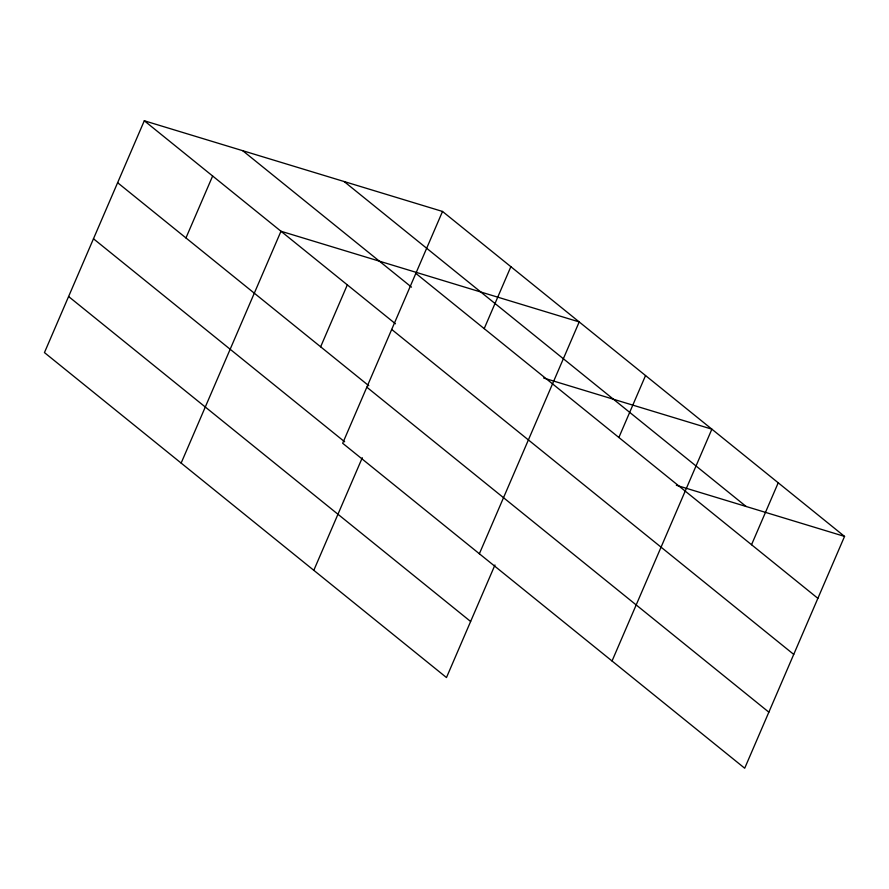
<?xml version="1.0" encoding="UTF-8"?>
<svg xmlns="http://www.w3.org/2000/svg" width="889" height="889" viewBox="0 0 889 889"><rect width="100%" height="100%" fill="white"/><g stroke="black" fill="none" stroke-linecap="round" stroke-linejoin="round"><path stroke-width="1.33" d="M442.522 211.449L342.676 443.267L744.704 768.229L844.55 536.411L442.522 211.449L144.296 120.771L44.45 352.589L446.478 677.551L494.962 564.982M185.957 237.941L212.638 176.011M181.145 463.08L280.98 231.251L579.206 321.929L479.371 553.758M320.64 346.81L347.321 284.869M313.806 570.316L362.29 457.746M484.194 328.63L510.864 266.689M618.866 437.488L645.547 375.547M612.043 660.994L711.878 429.165L543.668 378.025M751.538 544.724L778.219 482.794M676.34 485.261L844.55 536.411M344.099 181.523L746.138 506.486M415.841 273.379L817.88 598.341M242.708 150.685L411.496 287.125M144.296 120.771L395.461 323.785M391.705 329.441L793.733 654.404M117.615 182.701L368.791 385.726M366.824 387.204L768.852 712.167M93.467 238.763L344.643 441.789M68.597 296.526L470.625 621.489"/></g></svg>
